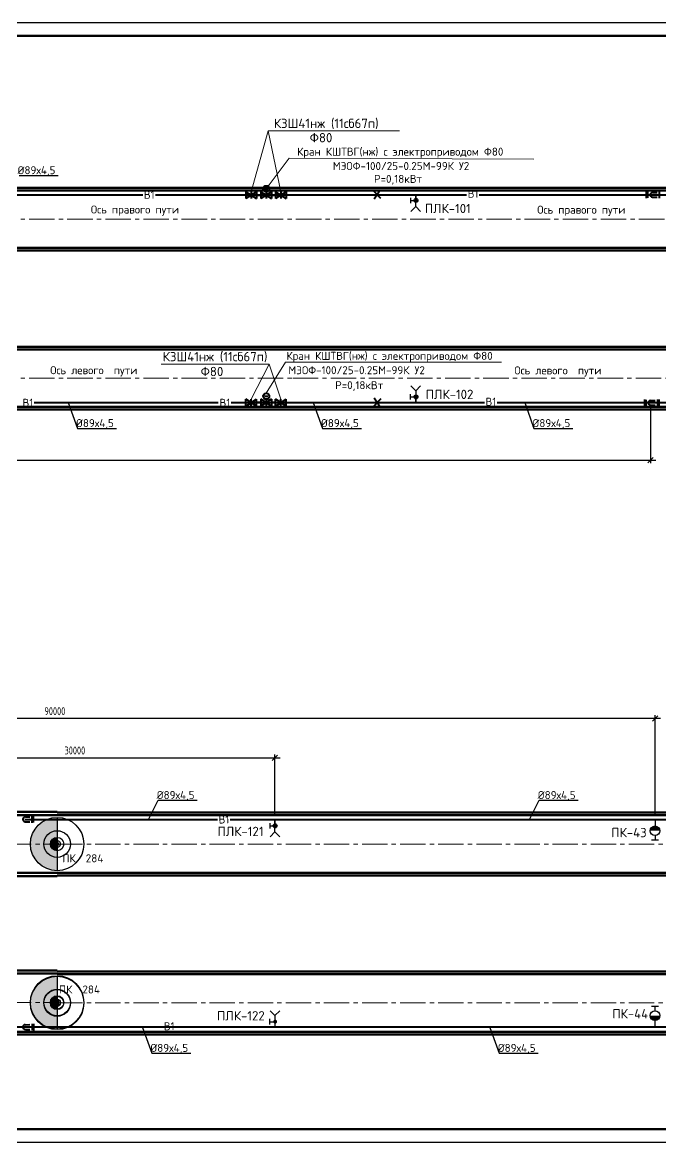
# Paper-space layout 'л2-л8' of a CAD drawing. Header units: millimetres. Extents: x 10032 to 18918, y -3051 to 627.
# Drawn here: x 11310.8 to 11550, y -2094.3 to -1674.3 of the extents above; entities that cross this region are included whole.
import ezdxf

# ---------------------------------------------------------------- set-up
doc = ezdxf.new("R2010")
doc.units = ezdxf.units.MM
doc.header["$LTSCALE"] = 0.5
doc.linetypes.add('CENTER2', pattern=[28.575, 19.05, -3.175, 3.175, -3.175])
for name, color, linetype in [('0 @ 1', 7, 'Continuous'), ('1_NADPIS', 7, 'Continuous'), ('3_RAZMER', 7, 'Continuous'), ('3_Текст', 7, 'Continuous'), ('FORMAT', 7, 'Continuous'), ('ВК_надписи', 7, 'Continuous'), ('ВК_сети', 4, 'Continuous'), ('ГТ_ПК', 2, 'Continuous'), ('ГТ_ПК @ 0.25', 2, 'Continuous'), ('ГТ_ПК @ 0.5', 2, 'Continuous'), ('ГТ_ПК @ 1', 2, 'Continuous'), ('ГТ_ПК @ 2', 2, 'Continuous'), ('ГТ_ПК @ 4', 2, 'Continuous')]:
    doc.layers.add(name, color=color, linetype=linetype)
for name, color, linetype, lineweight in [('1_PK500', 5, 'Continuous', 35), ('1_конструкция', 5, 'Continuous', 35), ('А_Конструкции', 4, 'Continuous', 50), ('АР_Оси', 242, 'CENTER2', 18)]:
    doc.layers.add(name, color=color, linetype=linetype, lineweight=lineweight)
doc.styles.add('RS-30-06', font='romans.shx', dxfattribs={"width": 0.6, "height": 3})
doc.styles.add('Стандарт ММП', font='isocpeur.ttf')
doc.dimstyles.new('M200$0', dxfattribs={"dimscale": 0, "dimtxt": 3, "dimasz": 2, "dimexe": 1.2, "dimexo": 1.5, "dimgap": 1.2, "dimtad": 1, "dimdec": 0, "dimlfac": 200, "dimrnd": 1, "dimzin": 0, "dimdsep": 46, "dimtxsty": 'RS-30-06', "dimblk1": 'OBLIQUE', "dimblk2": 'OBLIQUE', "dimsah": 1, "dimcen": 2.5, "dimdle": 2, "dimclrt": 9, "dimadec": 0, "dimazin": 0, "dimtfac": 1, "dimtdec": 0, "dimtmove": 2, "dimatfit": 3, "dimldrblk": 'OBLIQUE', "dimfxl": 1.2, "dimtolj": 1, "dimtzin": 0, "dimarcsym": 0})

# ---------------------------------------------------------------- blocks, each defined once
blk = doc.blocks.new('ПК')
at = {"layer": 'ГТ_ПК'}
blk.add_hatch(color=0, dxfattribs=at).paths.add_polyline_path([(0, -2.5, 0.414214), (2.5, 0, 0.414214), (0, 2.5)])
at = {"layer": 'ГТ_ПК', "color": 0}
blk.add_line((0, -2.5), (0, 2.5), dxfattribs=at)
blk.add_circle((0, 0), 2.5, dxfattribs=at)
blk = doc.blocks.new('*U512')
at = {"layer": 'ГТ_ПК @ 0.25', "extrusion": (9.32183e-09, 7.72587e-22, 1), "xscale": 0.2500000000000059, "yscale": 0.2500000000000053, "zscale": 0.2500000000000053, "rotation": 180}
blk.add_blockref('ПК', (11323.8, -1982.37, 0), dxfattribs=at)
at = {"layer": 'ГТ_ПК @ 0.5', "extrusion": (9.32183e-09, 7.72587e-22, 1), "xscale": 0.5000000000000185, "yscale": 0.5000000000000173, "zscale": 0.5000000000000173, "rotation": 180}
blk.add_blockref('ПК', (11323.8, -1982.37, 0), dxfattribs=at)
at = {"layer": 'ГТ_ПК @ 1', "extrusion": (9.32183e-09, 7.72587e-22, 1), "rotation": 179.9999999999641}
blk.add_blockref('ПК', (11323.8, -1982.37, 0), dxfattribs=at)
at = {"layer": 'ГТ_ПК @ 2', "extrusion": (9.32183e-09, 7.72587e-22, 1), "xscale": 2.000000000000074, "yscale": 2.000000000000069, "zscale": 2.000000000000069, "rotation": 180}
blk.add_blockref('ПК', (11323.8, -1982.37, 0), dxfattribs=at)
at = {"layer": 'ГТ_ПК @ 4', "extrusion": (9.32183e-09, 7.72587e-22, 1), "xscale": 4.000000000000095, "yscale": 4.000000000000085, "zscale": 4.000000000000085, "rotation": 180}
blk.add_blockref('ПК', (11323.8, -1982.37, 0), dxfattribs=at)
blk = doc.blocks.new('*U514')
at = {"layer": 'ГТ_ПК @ 0.25', "extrusion": (9.32183e-09, 7.72587e-22, 1), "xscale": 0.2500000000000059, "yscale": 0.2500000000000053, "zscale": 0.2500000000000053, "rotation": 180}
blk.add_blockref('ПК', (11323.8, -2041.77, 0), dxfattribs=at)
at = {"layer": 'ГТ_ПК @ 0.5', "extrusion": (9.32183e-09, 7.72587e-22, 1), "xscale": 0.5000000000000185, "yscale": 0.5000000000000173, "zscale": 0.5000000000000173, "rotation": 180}
blk.add_blockref('ПК', (11323.8, -2041.77, 0), dxfattribs=at)
at = {"layer": 'ГТ_ПК @ 1', "extrusion": (9.32183e-09, 7.72587e-22, 1), "rotation": 179.9999999999641}
blk.add_blockref('ПК', (11323.8, -2041.77, 0), dxfattribs=at)
at = {"layer": 'ГТ_ПК @ 2', "extrusion": (9.32183e-09, 7.72587e-22, 1), "xscale": 2.000000000000074, "yscale": 2.000000000000069, "zscale": 2.000000000000069, "rotation": 180}
blk.add_blockref('ПК', (11323.8, -2041.77, 0), dxfattribs=at)
at = {"layer": 'ГТ_ПК @ 4', "extrusion": (9.32183e-09, 7.72587e-22, 1), "xscale": 4.000000000000095, "yscale": 4.000000000000085, "zscale": 4.000000000000085, "rotation": 180}
blk.add_blockref('ПК', (11323.8, -2041.77, 0), dxfattribs=at)
blk = doc.blocks.new('*U515')
at = {"layer": 'ГТ_ПК @ 0.25', "extrusion": (9.32183e-09, 7.72587e-22, 1), "xscale": 0.2500000000000059, "yscale": 0.2500000000000053, "zscale": 0.2500000000000053, "rotation": 180}
blk.add_blockref('ПК', (11323.8, -1982.37, 0), dxfattribs=at)
at = {"layer": 'ГТ_ПК @ 0.5', "extrusion": (9.32183e-09, 7.72587e-22, 1), "xscale": 0.5000000000000185, "yscale": 0.5000000000000173, "zscale": 0.5000000000000173, "rotation": 180}
blk.add_blockref('ПК', (11323.8, -1982.37, 0), dxfattribs=at)
at = {"layer": 'ГТ_ПК @ 1', "extrusion": (9.32183e-09, 7.72587e-22, 1), "rotation": 179.9999999999641}
blk.add_blockref('ПК', (11323.8, -1982.37, 0), dxfattribs=at)
at = {"layer": 'ГТ_ПК @ 2', "extrusion": (9.32183e-09, 7.72587e-22, 1), "xscale": 2.000000000000074, "yscale": 2.000000000000069, "zscale": 2.000000000000069, "rotation": 180}
blk.add_blockref('ПК', (11323.8, -1982.37, 0), dxfattribs=at)
at = {"layer": 'ГТ_ПК @ 4', "extrusion": (9.32183e-09, 7.72587e-22, 1), "xscale": 4.000000000000095, "yscale": 4.000000000000085, "zscale": 4.000000000000085, "rotation": 180}
blk.add_blockref('ПК', (11323.8, -1982.37, 0), dxfattribs=at)
blk = doc.blocks.new('*U516')
at = {"layer": 'ГТ_ПК @ 0.25', "extrusion": (9.32183e-09, 7.72587e-22, 1), "xscale": 0.2500000000000059, "yscale": 0.2500000000000053, "zscale": 0.2500000000000053, "rotation": 180}
blk.add_blockref('ПК', (11323.8, -2041.97, 0), dxfattribs=at)
at = {"layer": 'ГТ_ПК @ 0.5', "extrusion": (9.32183e-09, 7.72587e-22, 1), "xscale": 0.5000000000000185, "yscale": 0.5000000000000173, "zscale": 0.5000000000000173, "rotation": 180}
blk.add_blockref('ПК', (11323.8, -2041.97, 0), dxfattribs=at)
at = {"layer": 'ГТ_ПК @ 1', "extrusion": (9.32183e-09, 7.72587e-22, 1), "rotation": 179.9999999999641}
blk.add_blockref('ПК', (11323.8, -2041.97, 0), dxfattribs=at)
at = {"layer": 'ГТ_ПК @ 2', "extrusion": (9.32183e-09, 7.72587e-22, 1), "xscale": 2.000000000000074, "yscale": 2.000000000000069, "zscale": 2.000000000000069, "rotation": 180}
blk.add_blockref('ПК', (11323.8, -2041.97, 0), dxfattribs=at)
at = {"layer": 'ГТ_ПК @ 4', "extrusion": (9.32183e-09, 7.72587e-22, 1), "xscale": 4.000000000000095, "yscale": 4.000000000000085, "zscale": 4.000000000000085, "rotation": 180}
blk.add_blockref('ПК', (11323.8, -2041.97, 0), dxfattribs=at)
blk = doc.blocks.new('*U441')
at = {"layer": 'FORMAT', "color": 7, "lineweight": 25}
blk.add_lwpolyline([(0, 0), (0, 420), (2080, 420), (2080, 0), (0, 0)], dxfattribs=at)
at = {"layer": 'FORMAT', "color": 7, "lineweight": 60}
blk.add_lwpolyline([(20, 5), (20, 415), (2075, 415), (2075, 5), (20, 5)], dxfattribs=at)
blk = doc.blocks.new('_Oblique')
at = {"linetype": 'ByBlock', "lineweight": 30}
blk.add_line((-0.5, -0.5), (0.5, 0.5), dxfattribs=at)
blk = doc.blocks.new('*D139')
at = {"layer": 'Defpoints', "color": 0, "lineweight": -2}
for p, q in [((11046.26, -1818.45), (11046.26, -1839.61)), ((11546.26, -1818.45), (11546.26, -1839.61)), ((11044.26, -1838.41), (11548.26, -1838.41))]:
    blk.add_line(p, q, dxfattribs=at)
at = {"layer": 'Defpoints', "color": 0, "linetype": 'Continuous', "lineweight": 30}
for p in [(11046.26, -1816.95, 0), (11546.26, -1816.95, 0), (11546.26, -1838.41)]:
    blk.add_point(p, dxfattribs=at)
at = {"layer": 'Defpoints', "color": 0, "linetype": 'Continuous', "lineweight": -2, "xscale": 2, "yscale": 2, "zscale": 2, "rotation": 180}
blk.add_blockref('_Oblique', (11046.26, -1838.41), dxfattribs=at)
at = {"layer": 'Defpoints', "color": 0, "linetype": 'Continuous', "lineweight": -2, "xscale": 2, "yscale": 2, "zscale": 2}
blk.add_blockref('_Oblique', (11546.26, -1838.41), dxfattribs=at)
at = {"layer": 'Defpoints', "color": 9, "linetype": 'Continuous', "lineweight": 30, "insert": (11296.26, -1835.71), "char_height": 3, "attachment_point": 5, "style": 'RS-30-06'}
blk.add_mtext('\\A1;100000', dxfattribs=at)
blk = doc.blocks.new('*D140')
at = {"layer": 'Defpoints', "color": 0, "lineweight": -2}
for p, q in [((11549.95, -1935.27), (11095.95, -1935.27)), ((11097.95, -1971.68), (11097.95, -1934.07)), ((11547.95, -1971.68), (11547.95, -1934.07))]:
    blk.add_line(p, q, dxfattribs=at)
at = {"layer": 'Defpoints', "color": 0, "linetype": 'Continuous', "lineweight": 30}
for p in [(11097.95, -1935.27), (11097.95, -1973.18, 0), (11547.95, -1973.18, 0)]:
    blk.add_point(p, dxfattribs=at)
at = {"layer": 'Defpoints', "color": 0, "linetype": 'Continuous', "lineweight": -2, "xscale": 2, "yscale": 2, "zscale": 2, "rotation": 180}
blk.add_blockref('_Oblique', (11097.95, -1935.27), dxfattribs=at)
at = {"layer": 'Defpoints', "color": 0, "linetype": 'Continuous', "lineweight": -2, "xscale": 2, "yscale": 2, "zscale": 2}
blk.add_blockref('_Oblique', (11547.95, -1935.27), dxfattribs=at)
at = {"layer": 'Defpoints', "color": 9, "linetype": 'Continuous', "lineweight": 30, "insert": (11322.95, -1932.57), "char_height": 3, "attachment_point": 5, "style": 'RS-30-06'}
blk.add_mtext('\\A1;90000', dxfattribs=at)
blk = doc.blocks.new('*D141')
at = {"layer": 'Defpoints', "color": 0, "lineweight": -2}
for p, q in [((11253.45, -1950.01), (11407.45, -1950.01)), ((11255.45, -1971.68), (11255.45, -1948.81)), ((11405.45, -1971.68), (11405.45, -1948.81))]:
    blk.add_line(p, q, dxfattribs=at)
at = {"layer": 'Defpoints', "color": 0, "linetype": 'Continuous', "lineweight": 30}
for p in [(11405.45, -1950.01), (11255.45, -1973.18, 0), (11405.45, -1973.18, 0)]:
    blk.add_point(p, dxfattribs=at)
at = {"layer": 'Defpoints', "color": 0, "linetype": 'Continuous', "lineweight": -2, "xscale": 2, "yscale": 2, "zscale": 2, "rotation": 180}
blk.add_blockref('_Oblique', (11255.45, -1950.01), dxfattribs=at)
at = {"layer": 'Defpoints', "color": 0, "linetype": 'Continuous', "lineweight": -2, "xscale": 2, "yscale": 2, "zscale": 2}
blk.add_blockref('_Oblique', (11405.45, -1950.01), dxfattribs=at)
at = {"layer": 'Defpoints', "color": 9, "linetype": 'Continuous', "lineweight": 30, "insert": (11330.45, -1947.31), "char_height": 3, "attachment_point": 5, "style": 'RS-30-06'}
blk.add_mtext('\\A1;30000', dxfattribs=at)

psp = doc.layouts.new('л2-л8')

# ---------------------------------------------------------------- hatches: boundary and pattern name
at = {"layer": 'ВК_сети', "ltscale": 0.5}
h = psp.add_hatch(color=5, dxfattribs=at)
h.paths.add_polyline_path([(11459.069, -1741.0925, 0.41421356), (11458.319, -1740.3425), (11458.319, -1741.0925)])
h.paths.add_polyline_path([(11459.069, -1741.0925), (11458.319, -1741.0925), (11458.319, -1741.8425, 0.41421356)])
h.paths.add_polyline_path([(11458.319, -1741.0925), (11458.319, -1740.3425, 0.58408052), (11457.6772, -1741.4805)])
h.paths.add_polyline_path([(11458.319, -1741.8425), (11458.319, -1741.0925), (11457.6772, -1741.4805, 0.26256208)])
h = psp.add_hatch(color=5, dxfattribs=at)
h.paths.add_polyline_path([(11459.069, -1814.7157, -0.41421356), (11458.319, -1815.4657), (11458.319, -1814.7157)])
h.paths.add_polyline_path([(11459.069, -1814.7157), (11458.319, -1814.7157), (11458.319, -1813.9657, -0.41421356)])
h.paths.add_polyline_path([(11458.319, -1814.7157), (11458.319, -1815.4657, -0.58408052), (11457.6772, -1814.3277)])
h.paths.add_polyline_path([(11458.319, -1813.9657), (11458.319, -1814.7157), (11457.6772, -1814.3277, -0.26256208)])
h = psp.add_hatch(color=5, dxfattribs=at)
h.paths.add_polyline_path([(11406.2643, -1975.559, 0.41421356), (11405.5143, -1974.809), (11405.5143, -1975.559)])
h.paths.add_polyline_path([(11406.2643, -1975.559), (11405.5143, -1975.559), (11405.5143, -1976.309, 0.41421356)])
h.paths.add_polyline_path([(11405.5143, -1975.559), (11405.5143, -1974.809, 0.58408052), (11404.8725, -1975.947)])
h.paths.add_polyline_path([(11405.5143, -1976.309), (11405.5143, -1975.559), (11404.8725, -1975.947, 0.26256208)])
h = psp.add_hatch(color=1, dxfattribs=at)
h.paths.add_polyline_path([(11546.1519, -1977.4167), (11549.7519, -1977.4167, 0.09159777), (11549.6331, -1976.7735), (11546.2707, -1976.7735, 0.09159777)])
h.paths.add_polyline_path([(11546.2707, -1976.7735), (11549.6331, -1976.7735, 0.68812614)])
h = psp.add_hatch(color=1, dxfattribs=at)
h.paths.add_polyline_path([(11546.1519, -1977.4167), (11549.7519, -1977.4167, 0.09159777), (11549.6331, -1976.7735), (11546.2707, -1976.7735, 0.09159777)])
h.paths.add_polyline_path([(11546.2707, -1976.7735), (11549.6331, -1976.7735, 0.68812614)])
h = psp.add_hatch(color=5, dxfattribs=at)
h.paths.add_polyline_path([(11406.2643, -2048.9823, -0.41421356), (11405.5143, -2049.7323), (11405.5143, -2048.9823)])
h.paths.add_polyline_path([(11406.2643, -2048.9823), (11405.5143, -2048.9823), (11405.5143, -2048.2323, -0.41421356)])
h.paths.add_polyline_path([(11405.5143, -2048.9823), (11405.5143, -2049.7323, -0.58408052), (11404.8725, -2048.5943)])
h.paths.add_polyline_path([(11405.5143, -2048.2323), (11405.5143, -2048.9823), (11404.8725, -2048.5943, -0.26256208)])
h = psp.add_hatch(color=1, dxfattribs=at)
h.paths.add_polyline_path([(11546.1519, -2046.722), (11549.7519, -2046.722, -0.09159777), (11549.6331, -2047.3652), (11546.2707, -2047.3652, -0.09159777)])
h.paths.add_polyline_path([(11546.2707, -2047.3652), (11549.6331, -2047.3652, -0.68812614)])
h = psp.add_hatch(color=1, dxfattribs=at)
h.paths.add_polyline_path([(11546.1519, -2046.722), (11549.7519, -2046.722, -0.09159777), (11549.6331, -2047.3652), (11546.2707, -2047.3652, -0.09159777)])
h.paths.add_polyline_path([(11546.2707, -2047.3652), (11549.6331, -2047.3652, -0.68812614)])

# ---------------------------------------------------------------- linework, layer by layer
at = {"layer": '1_конструкция', "color": 1, "lineweight": 18}
for p, q in [((11396.5729, -1737.908, 0), (11402.9098, -1714.944, 0)), ((11402.9098, -1714.944, 0), (11407.6373, -1737.8515, 0)), ((11396.5546, -1815.6357, 0), (11403.2642, -1802.5117, 0)), ((11403.2642, -1802.5117, 0), (11407.6052, -1815.5777, 0))]:
    psp.add_line(p, q, dxfattribs=at)
at = {"layer": '3_RAZMER', "lineweight": 18}
for p, q in [((11402.9098, -1714.944, 0), (11452.1298, -1714.944, 0)), ((11402.1775, -1736.7068, 0), (11410.8001, -1725.1845, 0)), ((11410.8001, -1725.1845, 0), (11502.5059, -1725.5763, 0)), ((11402.1782, -1813.3463, 0), (11409.4551, -1801.719, 0)), ((11409.4551, -1801.719, 0), (11490.3722, -1801.719, 0)), ((11362.8056, -1802.5117, 0), (11403.2642, -1802.5117, 0))]:
    psp.add_line(p, q, dxfattribs=at)
at = {"layer": 'Defpoints', "color": 1, "linetype": 'Continuous', "lineweight": 50, "elevation": 0}
psp.add_lwpolyline([(11398.5247, -1739.1115), (11400.2075, -1739.1115)], dxfattribs=at)
at = {"layer": 'Defpoints', "color": 6, "linetype": 'Continuous', "lineweight": 50, "elevation": 0}
psp.add_lwpolyline([(11398.5247, -1816.8947), (11400.2075, -1816.8947)], dxfattribs=at)
at = {"layer": 'А_Конструкции'}
for p, q in [((10084.6074, -1736.3041), (11413.6831, -1736.3041)), ((10084.6074, -1737.3041), (11413.6831, -1737.3041)), ((11413.6831, -1736.3041), (11627.0774, -1736.3041)), ((11413.6831, -1737.3041), (11627.0774, -1737.3041)), ((10084.6074, -1758.9041), (11413.6831, -1758.9041)), ((11413.6831, -1758.9041), (11627.0774, -1758.9041)), ((10084.6074, -1759.9041), (11413.6831, -1759.9041)), ((11413.6831, -1759.9041), (11627.0774, -1759.9041)), ((10084.6074, -1795.9041), (11413.6831, -1795.9041)), ((10084.6074, -1796.9041), (11413.6831, -1796.9041)), ((11413.6831, -1795.9041), (11627.0774, -1795.9041)), ((11413.6831, -1796.9041), (11627.0774, -1796.9041)), ((10084.6074, -1818.5041), (11413.6831, -1818.5041)), ((11413.6831, -1818.5041), (11627.0774, -1818.5041)), ((10084.6074, -1819.5041), (11413.6831, -1819.5041)), ((11413.6831, -1819.5041), (11627.0774, -1819.5041)), ((11323.8019, -1970.3694), (10534.5883, -1970.3694)), ((11323.8019, -1971.5694), (10534.5883, -1971.5694)), ((11323.8019, -1970.5694), (11719.9819, -1970.5694)), ((11323.8019, -1971.5694), (11719.9819, -1971.5694)), ((11323.8019, -1993.1694), (10534.5883, -1993.1694)), ((11323.8019, -1994.3694), (10534.5883, -1994.3694)), ((11323.8019, -1993.1694), (11719.9819, -1993.1694)), ((11323.8019, -1994.1694), (11719.9819, -1994.1694)), ((11323.8019, -2029.7694), (10534.5883, -2029.7694)), ((11323.8019, -2030.9694), (10534.5883, -2030.9694)), ((11323.8019, -2030.1694), (11719.9819, -2030.1694)), ((11323.8019, -2031.1694), (11719.9819, -2031.1694)), ((11323.8019, -2052.7694), (10534.5883, -2052.5694)), ((11323.8019, -2053.7694), (10534.5883, -2053.7694)), ((11323.8019, -2052.7694), (11719.9819, -2052.7694)), ((11323.8019, -2053.7694), (11719.9819, -2053.7694))]:
    psp.add_line(p, q, dxfattribs=at)
at = {"layer": 'АР_Оси', "color": 7}
for p, q in [((10084.6074, -1748.1041), (11627.0774, -1748.1041)), ((10084.6074, -1807.7041), (11412.1266, -1807.7041)), ((11412.1266, -1807.7041), (11627.0774, -1807.7041)), ((10533.0318, -1982.3694), (11323.8019, -1982.3694)), ((11323.8019, -1982.3694), (11719.9819, -1982.3694)), ((10533.0318, -2041.7694), (11323.8019, -2041.7694)), ((11323.8019, -2041.9694), (11719.9819, -2041.9694))]:
    psp.add_line(p, q, dxfattribs=at)
at = {"layer": 'ВК_надписи'}
for p, q in [((11309.5137, -1731.7149, 0), (11324.1531, -1731.7149, 0)), ((11327.9632, -1816.8957, 0), (11331.4155, -1826.5268, 0)), ((11419.7908, -1816.8957, 0), (11423.2431, -1826.5268, 0)), ((11499.0811, -1816.8957, 0), (11502.5333, -1826.5268, 0)), ((11331.4155, -1826.5268, 0), (11346.055, -1826.5268, 0)), ((11423.2431, -1826.5268, 0), (11437.8826, -1826.5268, 0)), ((11502.5333, -1826.5268, 0), (11517.1728, -1826.5268, 0)), ((11358.0105, -1973.1778, 0), (11361.6703, -1965.9801, 0)), ((11361.6703, -1965.9801, 0), (11376.3098, -1965.9801, 0)), ((11500.863, -1973.1778, 0), (11504.5228, -1965.9801, 0)), ((11504.5228, -1965.9801, 0), (11519.1622, -1965.9801, 0)), ((11355.8342, -2051.161, 0), (11359.2865, -2060.7921, 0)), ((11486.0714, -2051.161, 0), (11489.5237, -2060.7921, 0)), ((11359.2865, -2060.7921, 0), (11373.926, -2060.7921, 0)), ((11489.5237, -2060.7921, 0), (11504.1632, -2060.7921, 0))]:
    psp.add_line(p, q, dxfattribs=at)
at = {"layer": 'ВК_сети', "color": 1, "lineweight": 40, "ltscale": 0.5, "extrusion": (-1.06675e-13, 1.06455e-06, 1)}
for p, q in [((11394.5845, -1737.851, 0), (11394.5845, -1740.37, 0)), ((11398.5247, -1737.851, 0), (11394.5845, -1740.37, 0)), ((11394.5845, -1737.851, 0), (11398.5247, -1740.37, 0)), ((11396.5546, -1737.8515, 0), (11396.5546, -1740.3705, 0))]:
    psp.add_line(p, q, dxfattribs=at)
at = {"layer": 'ВК_сети', "color": 1, "lineweight": 40, "ltscale": 0.5}
for p, q in [((11398.5247, -1737.851, 0), (11398.5247, -1740.37, 0)), ((11400.2075, -1737.8515, 0), (11400.2075, -1740.3705, 0)), ((11404.1476, -1737.8515, 0), (11400.2075, -1740.3705, 0)), ((11400.2075, -1737.8515, 0), (11404.1476, -1740.3705, 0)), ((11402.7744, -1736.7674, 0), (11401.5681, -1736.7674, 0)), ((11402.1775, -1737.852, 0), (11402.1775, -1740.3711, 0)), ((11404.1476, -1737.8515, 0), (11404.1476, -1740.3705, 0)), ((11400.2071, -1815.6367, 0), (11400.2065, -1818.1557, 0)), ((11404.148, -1815.6367, 0), (11400.2071, -1818.1547, 0)), ((11402.775, -1814.5522, 0), (11401.5687, -1814.5519, 0)), ((11402.1779, -1815.6367, 0), (11402.1772, -1818.1557, 0)), ((11404.148, -1815.6367, 0), (11404.1473, -1818.1557, 0))]:
    psp.add_line(p, q, dxfattribs=at)
at = {"layer": 'ВК_сети', "color": 1, "lineweight": 40, "ltscale": 0.5, "extrusion": (1.06678e-13, 1.06455e-06, 1)}
for p, q in [((11405.6672, -1737.851, 0), (11405.6672, -1740.37, 0)), ((11405.6672, -1737.851, 0), (11409.6074, -1740.37, 0)), ((11409.6074, -1737.851, 0), (11405.6672, -1740.37, 0)), ((11407.6373, -1737.8515, 0), (11407.6373, -1740.3705, 0)), ((11409.6074, -1737.851, 0), (11409.6074, -1740.37, 0))]:
    psp.add_line(p, q, dxfattribs=at)
at = {"layer": 'ВК_сети', "color": 5, "lineweight": 40, "ltscale": 0.5}
for p, q in [((11445.1355, -1740.4083, 0), (11442.3793, -1737.4168, 0)), ((11444.891, -1737.2239, 0), (11442.6238, -1740.6012, 0)), ((11544.7226, -1740.181, 0), (11544.753, -1737.6984, 0)), ((11545.219, -1740.1209, 0), (11545.2494, -1737.6384, 0)), ((11547.0641, -1738.0706, 0), (11548.7349, -1738.0911, 0)), ((11549.6222, -1740.241, 0), (11549.6526, -1737.7585, 0)), ((11547.0421, -1739.8655, 0), (11548.7129, -1739.886, 0)), ((11445.1355, -1815.3999, 0), (11442.3793, -1818.3915, 0)), ((11444.891, -1818.5843, 0), (11442.6238, -1815.2071, 0)), ((11543.9937, -1815.7382, 0), (11544.0242, -1818.2207, 0)), ((11544.4901, -1815.7983, 0), (11544.5206, -1818.2808, 0)), ((11546.3132, -1816.0536, 0), (11547.9841, -1816.0332, 0)), ((11546.3352, -1817.8485, 0), (11548.0061, -1817.8281, 0)), ((11548.8933, -1815.6782, 0), (11548.9238, -1818.1607, 0)), ((11549.3897, -1815.7382, 0), (11549.4201, -1818.2207, 0)), ((11311.8885, -1972.225), (11313.5594, -1972.2455)), ((11314.4466, -1974.3954, 0), (11314.477, -1971.9129)), ((11314.943, -1974.3353, 0), (11314.9734, -1971.8528)), ((11311.8665, -1974.0199, 0), (11313.5374, -1974.0404, 0)), ((11311.8665, -2050.1189, 0), (11313.5374, -2050.0985, 0)), ((11311.8885, -2051.9138), (11313.5594, -2051.8933)), ((11314.4466, -2049.7435, 0), (11314.477, -2052.226)), ((11314.943, -2049.8035, 0), (11314.9734, -2052.286))]:
    psp.add_line(p, q, dxfattribs=at)
at = {"layer": 'ВК_сети', "color": 1, "lineweight": 60, "ltscale": 0.5}
for p, q in [((11404.1476, -1739.111, 0), (11405.6672, -1739.111, 0)), ((11404.1476, -1816.8952, 0), (11405.6672, -1816.8952, 0))]:
    psp.add_line(p, q, dxfattribs=at)
at = {"layer": 'ВК_сети', "color": 5, "ltscale": 0.5}
for p, q in [((11456.2894, -1740.0608, 0), (11456.2894, -1742.1227, 0)), ((11456.2894, -1741.0918, 0), (11458.319, -1741.0918, 0)), ((11458.2574, -1743.3513, 0), (11458.2574, -1738.9125, 0)), ((11458.2574, -1743.3513, 0), (11456.4332, -1745.1755, 0)), ((11458.2574, -1743.3513, 0), (11460.0816, -1745.1755, 0)), ((11456.2894, -1815.7474, 0), (11456.2894, -1813.6856, 0)), ((11458.2574, -1812.4569, 0), (11456.4332, -1810.6328, 0)), ((11458.2574, -1812.4569, 0), (11460.0816, -1810.6328, 0)), ((11458.2574, -1812.4569, 0), (11458.2574, -1816.8957, 0)), ((11456.2894, -1814.7165, 0), (11458.319, -1814.7165, 0)), ((11405.4527, -1977.8178, 0), (11405.4527, -1973.3791, 0)), ((11403.4847, -1974.5274, 0), (11403.4847, -1976.5892, 0)), ((11403.4847, -1975.5583, 0), (11405.5143, -1975.5583, 0)), ((11405.4527, -1977.8178, 0), (11403.6285, -1979.642, 0)), ((11405.4527, -1977.8178, 0), (11407.2768, -1979.642, 0)), ((11405.4527, -2046.7235, 0), (11403.6285, -2044.8993, 0)), ((11405.4527, -2046.7235, 0), (11407.2768, -2044.8993, 0)), ((11403.4847, -2050.0139, 0), (11403.4847, -2047.9521, 0)), ((11403.4847, -2048.983, 0), (11405.5143, -2048.983, 0)), ((11405.4527, -2046.7235, 0), (11405.4527, -2051.1622, 0))]:
    psp.add_line(p, q, dxfattribs=at)
at = {"layer": 'ВК_сети', "color": 1, "lineweight": 30, "ltscale": 0.5, "extrusion": (-3.27269e-07, 1.1423e-06, 1)}
for p, q in [((11458.2574, -1738.9125, 0), (11458.2574, -1741.8675, 0)), ((11405.4527, -1973.3791, 0), (11405.4527, -1976.334, 0))]:
    psp.add_line(p, q, dxfattribs=at)
at = {"layer": 'ВК_сети', "color": 1, "lineweight": 30, "ltscale": 0.5, "extrusion": (-3.27269e-07, -1.1423e-06, 1)}
psp.add_line((11458.2574, -1816.8957, 0), (11458.2574, -1813.9408, 0), dxfattribs=at)
at = {"layer": 'ВК_сети', "color": 1, "lineweight": 40, "ltscale": 0.5, "extrusion": (-1.06675e-13, -1.06455e-06, 1)}
for p, q in [((11394.5845, -1818.1552, 0), (11394.5845, -1815.6362, 0)), ((11398.5247, -1818.1552, 0), (11394.5845, -1815.6362, 0)), ((11394.5845, -1818.1552, 0), (11398.5247, -1815.6362, 0)), ((11396.5546, -1818.1547, 0), (11396.5546, -1815.6357, 0)), ((11398.5247, -1818.1552, 0), (11398.5247, -1815.6362, 0)), ((11407.6052, -1818.0968), (11407.6052, -1815.5777, 0))]:
    psp.add_line(p, q, dxfattribs=at)
at = {"layer": 'ВК_сети', "color": 1, "lineweight": 40, "ltscale": 0.5, "extrusion": (1.06678e-13, -1.06455e-06, 1)}
for p, q in [((11404.1473, -1818.1557, 0), (11400.2071, -1815.6367, 0)), ((11405.6672, -1818.1552, 0), (11405.6672, -1815.6362, 0)), ((11405.6672, -1818.1552, 0), (11409.6074, -1815.6362, 0)), ((11409.6074, -1818.1552, 0), (11405.6672, -1815.6362, 0)), ((11409.6074, -1818.1552, 0), (11409.6074, -1815.6362, 0))]:
    psp.add_line(p, q, dxfattribs=at)
at = {"layer": 'ВК_сети', "color": 1, "ltscale": 0.5}
for p, q in [((11547.9519, -1973.1778, 0), (11547.9519, -1975.6167, 0)), ((11547.9519, -1973.1778, 0), (11547.9519, -1975.6167, 0)), ((11549.2938, -1980.8696, 0), (11546.61, -1980.8696, 0)), ((11547.9519, -1979.2167, 0), (11547.9519, -1980.8696, 0)), ((11547.9519, -1979.2167, 0), (11547.9519, -1980.8696, 0)), ((11549.2938, -2043.2691, 0), (11546.61, -2043.2691, 0)), ((11549.2938, -2043.2691, 0), (11546.61, -2043.2691, 0)), ((11547.9519, -2044.922, 0), (11547.9519, -2043.2691, 0)), ((11547.9519, -2044.922, 0), (11547.9519, -2043.2691, 0)), ((11547.9519, -2050.9609, 0), (11547.9519, -2048.522, 0)), ((11547.9519, -2050.9609, 0), (11547.9519, -2048.522, 0))]:
    psp.add_line(p, q, dxfattribs=at)
at = {"layer": 'ВК_сети', "color": 1, "lineweight": 30, "ltscale": 0.5}
for p, q in [((11547.9519, -1976.1392, -0.0001), (11547.4345, -1976.143, -0.0001)), ((11547.9519, -1976.1392, -0.0001), (11547.4345, -1976.143, -0.0001)), ((11547.9489, -1975.7372, -0.0001), (11547.9519, -1976.1392, -0.0001)), ((11547.9489, -1975.7372, -0.0001), (11547.9519, -1976.1392, -0.0001)), ((11547.9519, -1976.1392, -0.0001), (11548.4693, -1976.1354, -0.0001)), ((11547.9519, -1976.1392, -0.0001), (11548.4693, -1976.1354, -0.0001)), ((11547.9519, -2047.9995, -0.0001), (11547.4345, -2047.9956, -0.0001)), ((11547.9519, -2047.9995, -0.0001), (11547.4345, -2047.9956, -0.0001)), ((11547.9489, -2048.4015, -0.0001), (11547.9519, -2047.9995, -0.0001)), ((11547.9489, -2048.4015, -0.0001), (11547.9519, -2047.9995, -0.0001)), ((11547.9519, -2047.9995, -0.0001), (11548.4693, -2048.0033, -0.0001)), ((11547.9519, -2047.9995, -0.0001), (11548.4693, -2048.0033, -0.0001))]:
    psp.add_line(p, q, dxfattribs=at)
at = {"layer": 'ВК_сети', "color": 2, "lineweight": 40, "ltscale": 0.5, "elevation": 0}
for points in [[(11171.1083, -1738.9126), (11355.8717, -1738.9126)], [(11360.6719, -1738.9126), (11413.6831, -1738.9126)], [(11413.6831, -1738.9125), (11477.2762, -1738.9125)], [(11482.0764, -1738.9125), (11627.0774, -1739.0348)], [(11315.1804, -1816.8957), (11384.2281, -1816.8957)], [(11389.0283, -1816.8957), (11413.6831, -1816.8957)], [(11413.6831, -1816.8957), (11483.9634, -1816.8957)], [(11488.7636, -1816.8957), (11545.8409, -1816.8957)], [(11545.8409, -1816.8957), (11627.0774, -1816.8957)], [(11311.7137, -1973.1778), (11323.8019, -1973.1778)], [(11323.8019, -1973.1778), (11383.8906, -1973.1778)], [(11388.6908, -1973.1778), (11513.4601, -1973.1778)], [(11513.4601, -1973.1778), (11719.9819, -1973.1778)], [(10581.6371, -2050.961), (11719.9938, -2050.961)], [(11311.6559, -2050.961), (11323.8019, -2050.961)]]:
    psp.add_lwpolyline(points, dxfattribs=at)
at = {"layer": 'ВК_сети', "color": 1, "lineweight": 40, "ltscale": 0.5}
for centre in [(11402.1775, -1736.7068, 0), (11402.1782, -1814.4915, 0)]:
    psp.add_circle(centre, 1.1452, dxfattribs=at)
at = {"layer": 'ВК_сети', "color": 5, "ltscale": 0.5}
for centre in [(11458.319, -1741.0925, 0), (11458.319, -1814.7157, 0), (11405.5143, -1975.559, 0)]:
    psp.add_circle(centre, 0.75, dxfattribs=at)
at = {"layer": 'ВК_сети', "color": 1, "ltscale": 0.5}
for centre in [(11547.9519, -1977.4167, 0), (11547.9519, -1977.4167, 0), (11547.9519, -2046.722, 0), (11547.9519, -2046.722, 0)]:
    psp.add_circle(centre, 1.8, dxfattribs=at)
at = {"layer": 'ВК_сети', "color": 5, "lineweight": 40, "ltscale": 0.5}
for centre, start, end in [((11546.9862, -1738.9673, 0), 85.038167, 273.557419), ((11546.2574, -1816.9519, 0), 86.442581, 274.961833), ((11311.8107, -1973.1216), 85.038167, 273.557419), ((11311.8107, -2051.0172, 0), 86.442581, 274.961833)]:
    psp.add_arc(centre, 0.9, start, end, dxfattribs=at)

# ---------------------------------------------------------------- block references
at = {"layer": '0 @ 1', "ltscale": 0.5}
psp.add_blockref('*U441', (10041.7584, -2094.3225), dxfattribs=at)
at = {"layer": 'ГТ_ПК', "color": 6, "linetype": 'Continuous', "lineweight": 120}
for name in ['*U512', '*U515', '*U514', '*U516']:
    psp.add_blockref(name, (0, 0), dxfattribs=at)

# ---------------------------------------------------------------- texts
at = {"layer": '1_NADPIS', "color": 5, "linetype": 'Continuous', "style": 'Стандарт ММП'}
for s, p in [('КЗШ41нж (11сб67п)', (11405.0461, -1713.9297, 0)), ('Ф80', (11418.4844, -1719.3007, 0))]:
    psp.add_text(s, height=3.5, rotation=360, dxfattribs=at).set_placement(p)
at = {"layer": '1_NADPIS', "linetype": 'Continuous', "style": 'Стандарт ММП'}
for s, p in [('ПЛК-101', (11461.6239, -1745.8458, 0)), ('ПЛК-102', (11461.9622, -1815.5382, 0)), ('ПЛК-121', (11383.9165, -1979.3976, 0)), ('ПЛК-122', (11383.7402, -2048.5307, 0))]:
    psp.add_text(s, height=3.5, rotation=360, dxfattribs=at).set_placement(p)
at = {"layer": '1_NADPIS', "color": 5, "linetype": 'Continuous', "style": 'Стандарт ММП'}
for s, p in [('КЗШ41нж (11сб67п)', (11363.3775, -1801.3856, 0)), ('Ф80', (11377.6038, -1806.9659, 0))]:
    psp.add_text(s, height=3.5, dxfattribs=at).set_placement(p)
at = {"layer": '1_NADPIS', "color": 1, "linetype": 'Continuous', "style": 'Стандарт ММП'}
for s, p in [('ПК-43', (11531.565, -1979.8282, 0)), ('ПК-44', (11531.9591, -2047.7568, 0))]:
    psp.add_text(s, height=3.5, rotation=360, dxfattribs=at).set_placement(p)
at = {"layer": '1_PK500', "style": 'Стандарт ММП'}
for p in [(11356.3371, -1740.4756), (11477.7377, -1740.0802, 0), (11310.8455, -1818.4587), (11384.6935, -1818.4587), (11484.425, -1818.0634, 0), (11384.3556, -1974.6957), (11363.8338, -2052.2241)]:
    psp.add_text('В1', height=3, rotation=0.560426, dxfattribs=at).set_placement(p)
at = {"layer": '3_Текст', "color": 255, "style": 'Стандарт ММП'}
for s, p in [('Ось правого пути', (11336.4493, -1745.9752)), ('Ось правого пути', (11503.7951, -1746.0399)), ('Ось левого  пути', (11321.215, -1806.2353, -0.0004)), ('Ось левого  пути', (11495.2051, -1806.3, -0.0004))]:
    psp.add_text(s, height=3, dxfattribs=at).set_placement(p)
at = {"layer": 'ВК_надписи', "lineweight": 30, "ltscale": 0.5, "style": 'Стандарт ММП'}
for s, p in [('Кран КШТВГ(нж) с электроприводом Ф80', (11413.7838, -1724.2902, 0)), ('%%C89х4,5', (11308.9528, -1731.2437, 0)), ('МЭОФ-100/25-0.25М-99К У2', (11427.1424, -1729.6669, 0)), ('Р=0,18кВт', (11442.5951, -1734.4816, 0)), ('Кран КШТВГ(нж) с электроприводом Ф80', (11409.7761, -1800.8461, 0)), ('МЭОФ-100/25-0.25М-99К У2', (11410.4845, -1806.2331, 0)), ('Р=0,18кВт', (11428.0311, -1811.8427, 0)), ('%%C89х4,5', (11330.8546, -1826.0556, 0)), ('%%C89х4,5', (11422.6822, -1826.0556, 0)), ('%%C89х4,5', (11501.9724, -1826.0556, 0)), ('%%C89х4,5', (11361.1094, -1965.5089, 0)), ('%%C89х4,5', (11503.9619, -1965.5089, 0)), ('%%C89х4,5', (11358.7256, -2060.3209, 0)), ('%%C89х4,5', (11488.9628, -2060.3209, 0))]:
    psp.add_text(s, height=3, dxfattribs=at).set_placement(p)
at = {"layer": 'ВК_надписи', "char_height": 3, "attachment_point": 8, "style": 'Стандарт ММП'}
for insert in [(11333.4398, -1989.2436), (11332.1824, -2038.4146)]:
    psp.add_mtext('ПК  284', dxfattribs=dict(at, insert=insert))

# ---------------------------------------------------------------- dimensions: what is measured, and where the dimension line sits
at = {"layer": 'Defpoints', "color": 7, "linetype": 'Continuous', "lineweight": 30}
for base, p1, p2, picture, middle in [((11546.2574, -1838.4095), (11046.2574, -1816.9519, 0), (11546.2574, -1816.9519, 0), '*D139', (11296.2574, -1835.7095)), ((11097.9519, -1935.2658), (11547.9519, -1973.1778, 0), (11097.9519, -1973.1778, 0), '*D140', (11322.9519, -1932.5658)), ((11405.4527, -1950.007), (11255.4519, -1973.1778, 0), (11405.4527, -1973.1778, 0), '*D141', (11330.4523, -1947.307))]:
    dim = psp.add_linear_dim(base=base, p1=p1, p2=p2, dimstyle='M200$0', override={"dimscale": 1, "dimarcsym": 1}, dxfattribs=at)
    dim.commit()
    dim.dimension.update_dxf_attribs({"geometry": picture, "text_midpoint": middle})

doc.saveas('drawing.dxf')
